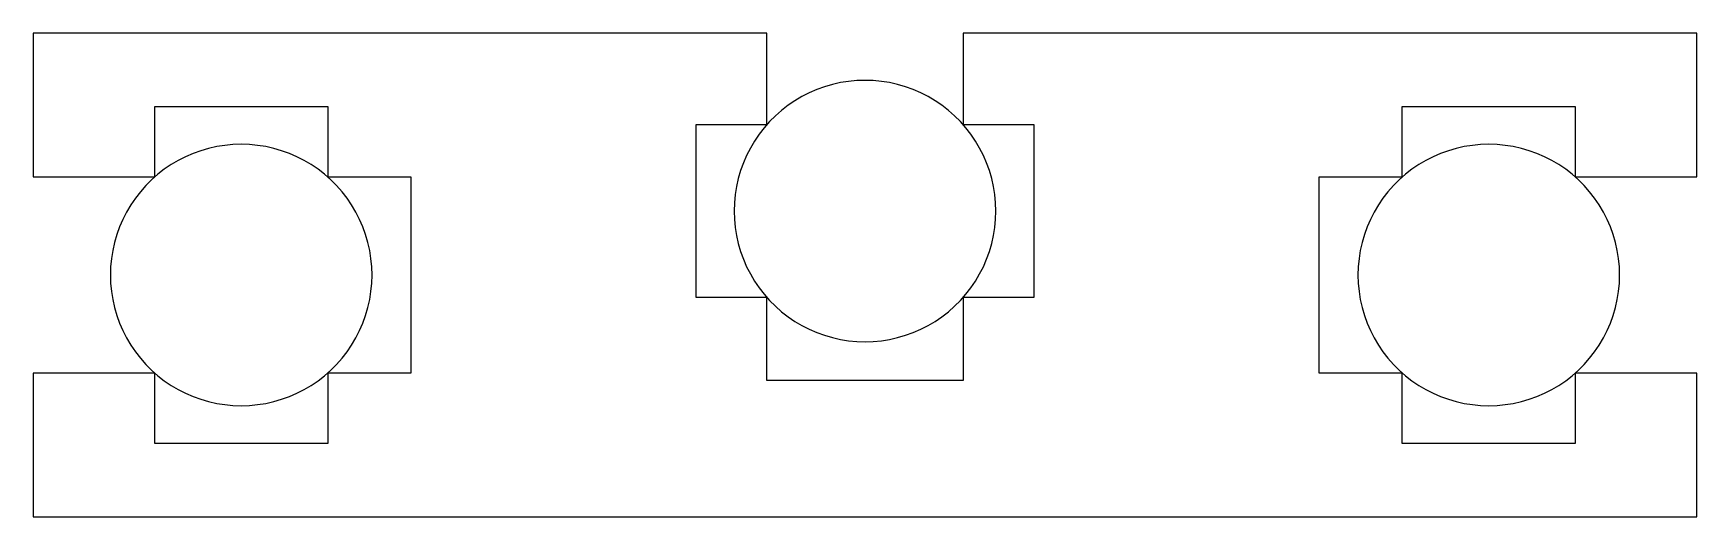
# Model space of a CAD drawing. Header units: metres. Extents: x -12.7 to 12.7, y -3.7 to 3.7.
import ezdxf

# ---------------------------------------------------------------- set-up
doc = ezdxf.new("R2010")
doc.units = ezdxf.units.M

msp = doc.modelspace()

# ---------------------------------------------------------------- linework, layer by layer
for p, q in [((-1.4986, 3.69569), (-12.7, 3.69569)), ((-12.7, 3.69569), (-12.7, 1.4986)), ((-1.4986, 2.29871), (-1.4986, 3.69569)), ((12.7, 3.69569), (1.4986, 3.69569)), ((1.4986, 3.69569), (1.4986, 2.29871)), ((12.7, 1.4986), (12.7, 3.69569)), ((-0.735352, 2.83519), (-0.850525, 2.78535)), ((-0.617279, 2.8777), (-0.735352, 2.83519)), ((-0.496765, 2.9127), (-0.617279, 2.8777)), ((-0.374298, 2.94009), (-0.496765, 2.9127)), ((-0.250351, 2.95972), (-0.374298, 2.94009)), ((-0.125427, 2.97153), (-0.250351, 2.95972)), ((0, 2.97546), (-0.125427, 2.97153)), ((0.125427, 2.97153), (0, 2.97546)), ((0.250351, 2.95972), (0.125427, 2.97153)), ((0.374298, 2.94009), (0.250351, 2.95972)), ((0.496765, 2.9127), (0.374298, 2.94009)), ((0.617279, 2.8777), (0.496765, 2.9127)), ((0.735352, 2.83519), (0.617279, 2.8777)), ((0.850525, 2.78535), (0.735352, 2.83519)), ((-10.8458, 1.4986), (-10.8458, 2.57809)), ((-10.8458, 2.57809), (-8.20421, 2.57809)), ((-8.20421, 2.57809), (-8.20421, 1.4986)), ((-1.17413, 2.59396), (-1.2733, 2.51706)), ((-1.07034, 2.66451), (-1.17413, 2.59396)), ((-0.962326, 2.72838), (-1.07034, 2.66451)), ((-0.850525, 2.78535), (-0.962326, 2.72838)), ((0.962326, 2.72838), (0.850525, 2.78535)), ((1.07034, 2.66451), (0.962326, 2.72838)), ((1.17413, 2.59396), (1.07034, 2.66451)), ((1.2733, 2.51706), (1.17413, 2.59396)), ((8.20421, 1.4986), (8.20421, 2.57809)), ((8.20421, 2.57809), (10.8458, 2.57809)), ((10.8458, 2.57809), (10.8458, 1.4986)), ((-2.57809, -0.34288), (-2.57809, 2.29871)), ((-2.57809, 2.29871), (-1.4986, 2.29871)), ((-1.45616, 2.34532), (-1.53915, 2.25119)), ((-1.36743, 2.43407), (-1.45616, 2.34532)), ((-1.2733, 2.51706), (-1.36743, 2.43407)), ((1.36743, 2.43407), (1.2733, 2.51706)), ((1.45616, 2.34532), (1.36743, 2.43407)), ((1.53915, 2.25119), (1.45616, 2.34532)), ((1.4986, 2.29871), (2.57809, 2.29871)), ((2.57809, 2.29871), (2.57809, -0.34288)), ((-1.6866, 2.04825), (-1.75049, 1.94023)), ((-1.61607, 2.15204), (-1.6866, 2.04825)), ((-1.53915, 2.25119), (-1.61607, 2.15204)), ((1.61607, 2.15204), (1.53915, 2.25119)), ((1.6866, 2.04825), (1.61607, 2.15204)), ((1.75049, 1.94023), (1.6866, 2.04825)), ((-10.3755, 1.80745), (-10.4873, 1.75049)), ((-10.2603, 1.8573), (-10.3755, 1.80745)), ((-10.1423, 1.8998), (-10.2603, 1.8573)), ((-10.0218, 1.93481), (-10.1423, 1.8998)), ((-9.89931, 1.96219), (-10.0218, 1.93481)), ((-9.77536, 1.98181), (-9.89931, 1.96219)), ((-9.65042, 1.99362), (-9.77536, 1.98181)), ((-9.52499, 1.99757), (-9.65042, 1.99362)), ((-9.39957, 1.99362), (-9.52499, 1.99757)), ((-9.27463, 1.98181), (-9.39957, 1.99362)), ((-9.15068, 1.96219), (-9.27463, 1.98181)), ((-9.02821, 1.93481), (-9.15068, 1.96219)), ((-8.9077, 1.8998), (-9.02821, 1.93481)), ((-8.78964, 1.8573), (-8.9077, 1.8998)), ((-8.67447, 1.80745), (-8.78964, 1.8573)), ((-8.56265, 1.75049), (-8.67447, 1.80745)), ((-1.80745, 1.82841), (-1.8573, 1.71326)), ((-1.75049, 1.94023), (-1.80745, 1.82841)), ((1.80745, 1.82841), (1.75049, 1.94023)), ((1.8573, 1.71326), (1.80745, 1.82841)), ((8.67447, 1.80745), (8.56265, 1.75049)), ((8.78964, 1.8573), (8.67447, 1.80745)), ((8.9077, 1.8998), (8.78964, 1.8573)), ((9.02821, 1.93481), (8.9077, 1.8998)), ((9.15068, 1.96219), (9.02821, 1.93481)), ((9.27463, 1.98181), (9.15068, 1.96219)), ((9.39957, 1.99362), (9.27463, 1.98181)), ((9.52499, 1.99757), (9.39957, 1.99362)), ((9.65042, 1.99362), (9.52499, 1.99757)), ((9.77536, 1.98181), (9.65042, 1.99362)), ((9.89931, 1.96219), (9.77536, 1.98181)), ((10.0218, 1.93481), (9.89931, 1.96219)), ((10.1423, 1.8998), (10.0218, 1.93481)), ((10.2603, 1.8573), (10.1423, 1.8998)), ((10.3755, 1.80745), (10.2603, 1.8573)), ((10.4873, 1.75049), (10.3755, 1.80745)), ((-10.7983, 1.53915), (-10.8924, 1.45616)), ((-10.6991, 1.61607), (-10.7983, 1.53915)), ((-10.5954, 1.6866), (-10.6991, 1.61607)), ((-10.4873, 1.75049), (-10.5954, 1.6866)), ((-8.45464, 1.6866), (-8.56265, 1.75049)), ((-8.35085, 1.61607), (-8.45464, 1.6866)), ((-8.25169, 1.53915), (-8.35085, 1.61607)), ((-8.15756, 1.45616), (-8.25169, 1.53915)), ((-1.8998, 1.59518), (-1.93481, 1.47467)), ((-1.8573, 1.71326), (-1.8998, 1.59518)), ((1.8998, 1.59518), (1.8573, 1.71326)), ((1.93481, 1.47467), (1.8998, 1.59518)), ((8.25169, 1.53915), (8.15756, 1.45616)), ((8.35085, 1.61607), (8.25169, 1.53915)), ((8.45464, 1.6866), (8.35085, 1.61607)), ((8.56265, 1.75049), (8.45464, 1.6866)), ((10.5954, 1.6866), (10.4873, 1.75049)), ((10.6991, 1.61607), (10.5954, 1.6866)), ((10.7983, 1.53915), (10.6991, 1.61607)), ((10.8924, 1.45616), (10.7983, 1.53915)), ((-12.7, 1.4986), (-10.8458, 1.4986)), ((-11.0641, 1.2733), (-11.1411, 1.17413)), ((-10.9812, 1.36743), (-11.0641, 1.2733)), ((-10.8924, 1.45616), (-10.9812, 1.36743)), ((-8.20421, 1.4986), (-6.9342, 1.4986)), ((-8.06882, 1.36743), (-8.15756, 1.45616)), ((-7.98584, 1.2733), (-8.06882, 1.36743)), ((-7.90892, 1.17413), (-7.98584, 1.2733)), ((-6.9342, 1.4986), (-6.9342, -1.4986)), ((-1.96219, 1.3522), (-1.98181, 1.22826)), ((-1.93481, 1.47467), (-1.96219, 1.3522)), ((1.96219, 1.3522), (1.93481, 1.47467)), ((1.98181, 1.22826), (1.96219, 1.3522)), ((6.9342, -1.4986), (6.9342, 1.4986)), ((6.9342, 1.4986), (8.20421, 1.4986)), ((7.98584, 1.2733), (7.90892, 1.17413)), ((8.06882, 1.36743), (7.98584, 1.2733)), ((8.15756, 1.45616), (8.06882, 1.36743)), ((10.8458, 1.4986), (12.7, 1.4986)), ((10.9812, 1.36743), (10.8924, 1.45616)), ((11.0641, 1.2733), (10.9812, 1.36743)), ((11.1411, 1.17413), (11.0641, 1.2733)), ((-11.2116, 1.07034), (-11.2755, 0.962326)), ((-11.1411, 1.17413), (-11.2116, 1.07034)), ((-7.83838, 1.07034), (-7.90892, 1.17413)), ((-7.77451, 0.962326), (-7.83838, 1.07034)), ((-1.99362, 1.10332), (-1.99757, 0.97789)), ((-1.98181, 1.22826), (-1.99362, 1.10332)), ((1.99362, 1.10332), (1.98181, 1.22826)), ((1.99757, 0.97789), (1.99362, 1.10332)), ((7.83838, 1.07034), (7.77451, 0.962326)), ((7.90892, 1.17413), (7.83838, 1.07034)), ((11.2116, 1.07034), (11.1411, 1.17413)), ((11.2755, 0.962326), (11.2116, 1.07034)), ((-11.3325, 0.850525), (-11.3823, 0.735352)), ((-11.2755, 0.962326), (-11.3325, 0.850525)), ((-7.71753, 0.850525), (-7.77451, 0.962326)), ((-7.66769, 0.735352), (-7.71753, 0.850525)), ((-1.99757, 0.97789), (-1.99362, 0.852463)), ((-1.99362, 0.852463), (-1.98181, 0.727524)), ((1.98181, 0.727524), (1.99362, 0.852463)), ((1.99362, 0.852463), (1.99757, 0.97789)), ((7.71753, 0.850525), (7.66769, 0.735352)), ((7.77451, 0.962326), (7.71753, 0.850525)), ((11.3325, 0.850525), (11.2755, 0.962326)), ((11.3823, 0.735352), (11.3325, 0.850525)), ((-11.4248, 0.617279), (-11.4598, 0.496765)), ((-11.3823, 0.735352), (-11.4248, 0.617279)), ((-7.62518, 0.617279), (-7.66769, 0.735352)), ((-7.59018, 0.496765), (-7.62518, 0.617279)), ((-1.98181, 0.727524), (-1.96219, 0.603577)), ((-1.96219, 0.603577), (-1.93481, 0.48111)), ((1.93481, 0.48111), (1.96219, 0.603577)), ((1.96219, 0.603577), (1.98181, 0.727524)), ((7.62518, 0.617279), (7.59018, 0.496765)), ((7.66769, 0.735352), (7.62518, 0.617279)), ((11.4248, 0.617279), (11.3823, 0.735352)), ((11.4598, 0.496765), (11.4248, 0.617279)), ((-11.4872, 0.374298), (-11.5068, 0.250351)), ((-11.4598, 0.496765), (-11.4872, 0.374298)), ((-7.56281, 0.374298), (-7.59018, 0.496765)), ((-7.54317, 0.250351), (-7.56281, 0.374298)), ((-1.93481, 0.48111), (-1.8998, 0.360611)), ((-1.8998, 0.360611), (-1.8573, 0.242538)), ((1.8573, 0.242538), (1.8998, 0.360611)), ((1.8998, 0.360611), (1.93481, 0.48111)), ((7.56281, 0.374298), (7.54317, 0.250351)), ((7.59018, 0.496765), (7.56281, 0.374298)), ((11.4872, 0.374298), (11.4598, 0.496765)), ((11.5068, 0.250351), (11.4872, 0.374298)), ((-11.5186, 0.125427), (-11.5226, 0)), ((-11.5226, 0), (-11.5186, -0.125427)), ((-11.5068, 0.250351), (-11.5186, 0.125427)), ((-7.53136, 0.125427), (-7.54317, 0.250351)), ((-7.52742, 0), (-7.53136, 0.125427)), ((-7.53136, -0.125427), (-7.52742, 0)), ((-1.8573, 0.242538), (-1.80745, 0.127365)), ((-1.80745, 0.127365), (-1.75049, 0.015549)), ((-1.75049, 0.015549), (-1.6866, -0.092453)), ((1.6866, -0.092453), (1.75049, 0.015549)), ((1.75049, 0.015549), (1.80745, 0.127365)), ((1.80745, 0.127365), (1.8573, 0.242538)), ((7.53136, 0.125427), (7.52742, 0)), ((7.52742, 0), (7.53136, -0.125427)), ((7.54317, 0.250351), (7.53136, 0.125427)), ((11.5186, 0.125427), (11.5068, 0.250351)), ((11.5226, 0), (11.5186, 0.125427)), ((11.5186, -0.125427), (11.5226, 0)), ((-11.5186, -0.125427), (-11.5068, -0.250351)), ((-11.5068, -0.250351), (-11.4872, -0.374298)), ((-7.56281, -0.374298), (-7.54317, -0.250351)), ((-7.54317, -0.250351), (-7.53136, -0.125427)), ((-1.6866, -0.092453), (-1.61607, -0.196243)), ((-1.61607, -0.196243), (-1.53915, -0.295395)), ((1.53915, -0.295395), (1.61607, -0.196243)), ((1.61607, -0.196243), (1.6866, -0.092453)), ((7.53136, -0.125427), (7.54317, -0.250351)), ((7.54317, -0.250351), (7.56281, -0.374298)), ((11.4872, -0.374298), (11.5068, -0.250351)), ((11.5068, -0.250351), (11.5186, -0.125427)), ((-11.4872, -0.374298), (-11.4598, -0.496765)), ((-11.4598, -0.496765), (-11.4248, -0.617279)), ((-7.62518, -0.617279), (-7.59018, -0.496765)), ((-7.59018, -0.496765), (-7.56281, -0.374298)), ((-1.4986, -0.34288), (-2.57809, -0.34288)), ((-1.53915, -0.295395), (-1.45616, -0.389526)), ((-1.4986, -1.61288), (-1.4986, -0.34288)), ((-1.45616, -0.389526), (-1.36743, -0.478256)), ((-1.36743, -0.478256), (-1.2733, -0.561249)), ((1.2733, -0.561249), (1.36743, -0.478256)), ((1.36743, -0.478256), (1.45616, -0.389526)), ((1.45616, -0.389526), (1.53915, -0.295395)), ((2.57809, -0.34288), (1.4986, -0.34288)), ((1.4986, -0.34288), (1.4986, -1.61288)), ((7.56281, -0.374298), (7.59018, -0.496765)), ((7.59018, -0.496765), (7.62518, -0.617279)), ((11.4248, -0.617279), (11.4598, -0.496765)), ((11.4598, -0.496765), (11.4872, -0.374298)), ((-11.4248, -0.617279), (-11.3823, -0.735352)), ((-11.3823, -0.735352), (-11.3325, -0.850525)), ((-7.71753, -0.850525), (-7.66769, -0.735352)), ((-7.66769, -0.735352), (-7.62518, -0.617279)), ((-1.2733, -0.561249), (-1.17413, -0.638168)), ((-1.17413, -0.638168), (-1.07034, -0.70871)), ((-1.07034, -0.70871), (-0.962326, -0.772583)), ((0.962326, -0.772583), (1.07034, -0.70871)), ((1.07034, -0.70871), (1.17413, -0.638168)), ((1.17413, -0.638168), (1.2733, -0.561249)), ((7.62518, -0.617279), (7.66769, -0.735352)), ((7.66769, -0.735352), (7.71753, -0.850525)), ((11.3325, -0.850525), (11.3823, -0.735352)), ((11.3823, -0.735352), (11.4248, -0.617279)), ((-11.3325, -0.850525), (-11.2755, -0.962326)), ((-11.2755, -0.962326), (-11.2116, -1.07034)), ((-7.83838, -1.07034), (-7.77451, -0.962326)), ((-7.77451, -0.962326), (-7.71753, -0.850525)), ((-0.962326, -0.772583), (-0.850525, -0.829559)), ((-0.850525, -0.829559), (-0.735352, -0.879395)), ((-0.735352, -0.879395), (-0.617279, -0.921906)), ((-0.617279, -0.921906), (-0.496765, -0.956909)), ((-0.496765, -0.956909), (-0.374298, -0.984283)), ((-0.374298, -0.984283), (-0.250351, -1.00392)), ((-0.250351, -1.00392), (-0.125427, -1.01573)), ((-0.125427, -1.01573), (0, -1.01967)), ((0, -1.01967), (0.125427, -1.01573)), ((0.125427, -1.01573), (0.250351, -1.00392)), ((0.250351, -1.00392), (0.374298, -0.984283)), ((0.374298, -0.984283), (0.496765, -0.956909)), ((0.496765, -0.956909), (0.617279, -0.921906)), ((0.617279, -0.921906), (0.735352, -0.879395)), ((0.735352, -0.879395), (0.850525, -0.829559)), ((0.850525, -0.829559), (0.962326, -0.772583)), ((7.71753, -0.850525), (7.77451, -0.962326)), ((7.77451, -0.962326), (7.83838, -1.07034)), ((11.2116, -1.07034), (11.2755, -0.962326)), ((11.2755, -0.962326), (11.3325, -0.850525)), ((-11.2116, -1.07034), (-11.1411, -1.17413)), ((-11.1411, -1.17413), (-11.0641, -1.2733)), ((-7.98584, -1.2733), (-7.90892, -1.17413)), ((-7.90892, -1.17413), (-7.83838, -1.07034)), ((7.83838, -1.07034), (7.90892, -1.17413)), ((7.90892, -1.17413), (7.98584, -1.2733)), ((11.0641, -1.2733), (11.1411, -1.17413)), ((11.1411, -1.17413), (11.2116, -1.07034)), ((-10.8458, -1.4986), (-12.7, -1.4986)), ((-12.7, -1.4986), (-12.7, -3.69569)), ((-11.0641, -1.2733), (-10.9812, -1.36743)), ((-10.9812, -1.36743), (-10.8924, -1.45616)), ((-10.8924, -1.45616), (-10.7983, -1.53915)), ((-10.8458, -2.57809), (-10.8458, -1.4986)), ((-8.25169, -1.53915), (-8.15756, -1.45616)), ((-6.9342, -1.4986), (-8.20421, -1.4986)), ((-8.20421, -1.4986), (-8.20421, -2.57809)), ((-8.15756, -1.45616), (-8.06882, -1.36743)), ((-8.06882, -1.36743), (-7.98584, -1.2733)), ((8.20421, -1.4986), (6.9342, -1.4986)), ((7.98584, -1.2733), (8.06882, -1.36743)), ((8.06882, -1.36743), (8.15756, -1.45616)), ((8.15756, -1.45616), (8.25169, -1.53915)), ((8.20421, -2.57809), (8.20421, -1.4986)), ((10.7983, -1.53915), (10.8924, -1.45616)), ((12.7, -1.4986), (10.8458, -1.4986)), ((10.8458, -1.4986), (10.8458, -2.57809)), ((10.8924, -1.45616), (10.9812, -1.36743)), ((10.9812, -1.36743), (11.0641, -1.2733)), ((12.7, -3.69569), (12.7, -1.4986)), ((-10.7983, -1.53915), (-10.6991, -1.61607)), ((-10.6991, -1.61607), (-10.5954, -1.6866)), ((-10.5954, -1.6866), (-10.4873, -1.75049)), ((-10.4873, -1.75049), (-10.3755, -1.80745)), ((-8.67447, -1.80745), (-8.56265, -1.75049)), ((-8.56265, -1.75049), (-8.45464, -1.6866)), ((-8.45464, -1.6866), (-8.35085, -1.61607)), ((-8.35085, -1.61607), (-8.25169, -1.53915)), ((1.4986, -1.61288), (-1.4986, -1.61288)), ((8.25169, -1.53915), (8.35085, -1.61607)), ((8.35085, -1.61607), (8.45464, -1.6866)), ((8.45464, -1.6866), (8.56265, -1.75049)), ((8.56265, -1.75049), (8.67447, -1.80745)), ((10.3755, -1.80745), (10.4873, -1.75049)), ((10.4873, -1.75049), (10.5954, -1.6866)), ((10.5954, -1.6866), (10.6991, -1.61607)), ((10.6991, -1.61607), (10.7983, -1.53915)), ((-10.3755, -1.80745), (-10.2603, -1.8573)), ((-10.2603, -1.8573), (-10.1423, -1.8998)), ((-10.1423, -1.8998), (-10.0218, -1.93481)), ((-10.0218, -1.93481), (-9.89931, -1.96219)), ((-9.89931, -1.96219), (-9.77536, -1.98181)), ((-9.77536, -1.98181), (-9.65042, -1.99362)), ((-9.65042, -1.99362), (-9.52499, -1.99757)), ((-9.52499, -1.99757), (-9.39957, -1.99362)), ((-9.39957, -1.99362), (-9.27463, -1.98181)), ((-9.27463, -1.98181), (-9.15068, -1.96219)), ((-9.15068, -1.96219), (-9.02821, -1.93481)), ((-9.02821, -1.93481), (-8.9077, -1.8998)), ((-8.9077, -1.8998), (-8.78964, -1.8573)), ((-8.78964, -1.8573), (-8.67447, -1.80745)), ((8.67447, -1.80745), (8.78964, -1.8573)), ((8.78964, -1.8573), (8.9077, -1.8998)), ((8.9077, -1.8998), (9.02821, -1.93481)), ((9.02821, -1.93481), (9.15068, -1.96219)), ((9.15068, -1.96219), (9.27463, -1.98181)), ((9.27463, -1.98181), (9.39957, -1.99362)), ((9.39957, -1.99362), (9.52499, -1.99757)), ((9.52499, -1.99757), (9.65042, -1.99362)), ((9.65042, -1.99362), (9.77536, -1.98181)), ((9.77536, -1.98181), (9.89931, -1.96219)), ((9.89931, -1.96219), (10.0218, -1.93481)), ((10.0218, -1.93481), (10.1423, -1.8998)), ((10.1423, -1.8998), (10.2603, -1.8573)), ((10.2603, -1.8573), (10.3755, -1.80745)), ((-8.20421, -2.57809), (-10.8458, -2.57809)), ((10.8458, -2.57809), (8.20421, -2.57809)), ((-12.7, -3.69569), (12.7, -3.69569))]:
    msp.add_line(p, q)

doc.saveas('drawing.dxf')
